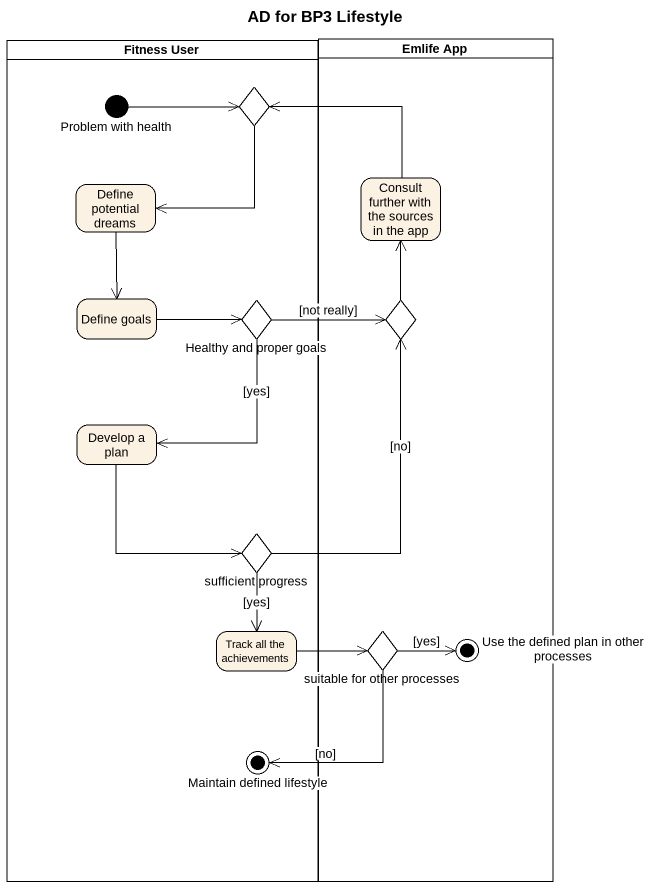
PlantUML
@startuml
title AD for BP3 Lifestyle
hide empty description
state "Fitness User" as Fitness_User <<partition>> {
  state "Problem with health" as Problem_with_health <<start>>
  state choice1 <<choice>>
  state "Define potential dreams" as Define_potential_dreams
  state "Define goals" as Define_goals
  state "Healthy and proper goals" as Healthy_and_proper_goals <<choice>>
  state "Develop a plan" as Develop_a_plan
  state "sufficient progress" as sufficient_progress <<choice>>
  state "Track all the achievements" as Track_all_the_achievements
  state "Maintain defined lifestyle" as Maintain_defined_lifestyle <<end>>
}
state "Emlife App" as Emlife_App <<partition>> {
  state "Consult further with the sources in the app" as Consult_further_with_the
  state choice2 <<choice>>
  state "suitable for other processes" as suitable_for_other_processes <<choice>>
  state "Use the defined plan in other processes" as Use_the_defined_plan_in <<end>>
}
Problem_with_health -right-> choice1
choice1 --> Define_potential_dreams
Define_potential_dreams --> Define_goals
Consult_further_with_the -up-> choice1
Define_goals -right-> Healthy_and_proper_goals
Healthy_and_proper_goals -right-> choice2 : [not really]
Healthy_and_proper_goals --> Develop_a_plan : [yes]
choice2 -up-> Consult_further_with_the
Develop_a_plan --> sufficient_progress
sufficient_progress -up-> choice2 : [no]
sufficient_progress --> Track_all_the_achievements : [yes]
Track_all_the_achievements -right-> suitable_for_other_processes
suitable_for_other_processes -right-> Use_the_defined_plan_in : [yes]
suitable_for_other_processes --> Maintain_defined_lifestyle : [no]
@enduml
